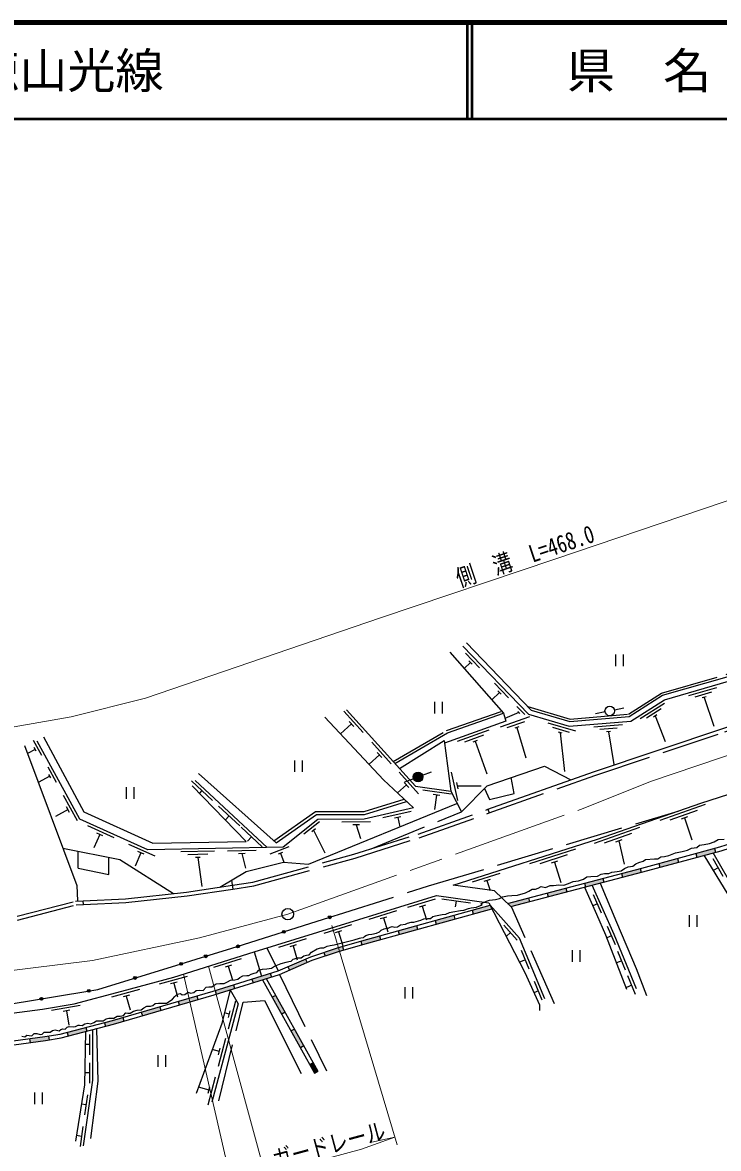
# Model space of a CAD drawing. Units: millimetres at full size, sheet at 1:1000; details may follow other scales. Extents: x 40000 to 680000, y 20000 to 380000.
# Drawn here: x 251574 to 323875, y 263069 to 380000 of the extents above; entities that cross this region are included whole.
import ezdxf
from ezdxf.enums import TextEntityAlignment as Align

# ---------------------------------------------------------------- set-up
doc = ezdxf.new("R2010")
doc.units = ezdxf.units.MM
doc.header["$LTSCALE"] = 1000
doc.linetypes.add('CHAIN', pattern=[18.5, 12, -1.5, 3.5, -1.5])
doc.linetypes.add('DASHED', pattern=[7.5, 6, -1.5])
for name, color, linetype, lineweight in [('M-BGD', 7, 'Continuous', 25), ('M-BMK', 2, 'CHAIN', 13), ('M-BMK-SRVR', 3, 'Continuous', 25), ('M-STR-HTXT', 7, 'Continuous', 13), ('M-TTL', 2, 'Continuous', 140), ('M-TTL-LINE', 7, 'Continuous', 50)]:
    doc.layers.add(name, color=color, linetype=linetype, lineweight=lineweight)
doc.layers.add('M-TTL-TXT', color=7, linetype='Continuous')
doc.styles.add('ＭＳ ゴシック', font='')
doc.styles.get('ＭＳ ゴシック').set_extended_font_data('MS Gothic')

msp = doc.modelspace()

# ---------------------------------------------------------------- hatches: boundary and pattern name
at = {"layer": 'M-BGD'}
for points in [[(292200, 301471, -1), (293134, 301828, -0.41421), (292845, 301182, -0.41421)], [(323569, 293841), (323465, 294227), (321534, 293705), (321639, 293319)], [(319708, 292796), (319604, 293182), (317673, 292660), (317778, 292274)], [(315847, 291753), (315745, 292140), (313811, 291631), (313913, 291244)], [(308110, 289717), (308008, 290104), (306074, 289595), (306176, 289209)], [(311978, 290735), (311877, 291122), (309942, 290613), (310044, 290226)], [(304140, 289087), (301965, 288515), (302307, 288191), (304242, 288700)], [(300339, 287961), (300151, 288324), (298297, 287813), (298404, 287428)], [(283347, 287034, -1), (283633, 287125, -1)], [(296476, 286896), (296369, 287282), (294441, 286750), (294547, 286365)], [(278581, 285523, -1), (278867, 285614, -1)], [(292619, 285833), (292513, 286219), (290585, 285688), (290691, 285302)], [(273815, 284012, -1), (274101, 284103, -1)], [(288763, 284770), (288657, 285156), (287445, 284822), (286726, 284612), (286838, 284228), (287554, 284437)], [(270468, 282982, -0.41421), (270567, 283169, -0.41421), (270754, 283070, -1)], [(284919, 283667), (284806, 284051), (284396, 283931), (282890, 283435), (283015, 283055), (284509, 283547)], [(267908, 282199, -0.41421), (268007, 282386, -0.41421), (268195, 282287, -1)], [(281134, 282379), (280975, 282746), (279141, 281949), (279300, 281582)], [(263126, 280736, -0.41421), (263226, 280923, -0.41421), (263413, 280824, -1)], [(277432, 280876), (277314, 281258), (275403, 280666), (275521, 280284)], [(258313, 279411, -1), (258609, 279461, -0.41421), (258485, 279288, -0.41421)], [(273611, 279692), (273493, 280075), (271582, 279483), (271700, 279101)], [(253382, 278583, -1), (253678, 278632, -0.41421), (253555, 278460, -0.41421)], [(269782, 278535), (269670, 278918), (267751, 278355), (267863, 277971)], [(277875, 278965), (277526, 278770), (278500, 277023), (278849, 277218)], [(265944, 277408), (265832, 277792), (263912, 277229), (264025, 276845)], [(261993, 276666), (260908, 276347), (260079, 276133), (260180, 275745), (261014, 275962), (262106, 276282)], [(258143, 275631), (256207, 275130), (256307, 274742), (258243, 275244)], [(279823, 275471), (279474, 275276), (280448, 273529), (280797, 273724)], [(254283, 274747), (253906, 274686), (252314, 274471), (252367, 274075), (253965, 274290), (254348, 274352)], [(281771, 271977), (281422, 271782), (281915, 270899), (282264, 271093)]]:
    msp.add_hatch(color=256, dxfattribs=at).paths.add_polyline_path(points)

# ---------------------------------------------------------------- linework, layer by layer
for p, q in [((298117, 313533), (297466, 312904)), ((299062, 312987), (297603, 314497)), ((298287, 313357), (297947, 313710)), ((313175, 314359), (313175, 313159)), ((313975, 314359), (313975, 313159)), ((302066, 309876), (300607, 311387)), ((301121, 310423), (300320, 309650)), ((301291, 310247), (300951, 310599)), ((323654, 310906), (320771, 310077)), ((323160, 310452), (321431, 309954)), ((322580, 309973), (322177, 309857)), ((322379, 309915), (323384, 306913)), ((294357, 309454), (294357, 308254)), ((295157, 309454), (295157, 308254)), ((303762, 308121), (302928, 308984)), ((313071, 308612), (314051, 308814)), ((318251, 309297), (315722, 307684)), ((317907, 308721), (316389, 307754)), ((286974, 306256), (284964, 308482)), ((304250, 307889), (301184, 306810)), ((303130, 308344), (301696, 307710)), ((303227, 308243), (303032, 308445)), ((312092, 308410), (311112, 308208)), ((317486, 308098), (317132, 307872)), ((317309, 307985), (318332, 305332)), ((285746, 307168), (284608, 306138)), ((285981, 306908), (285512, 307428)), ((301770, 307458), (295412, 305164)), ((300029, 306511), (296737, 305323)), ((303736, 307390), (301897, 306743)), ((303131, 306859), (302702, 306708)), ((302916, 306784), (303847, 303641)), ((309047, 306399), (306170, 307247)), ((308387, 306281), (306660, 306790)), ((313907, 307064), (310917, 306819)), ((313334, 306716), (311540, 306569)), ((312670, 306360), (312252, 306326)), ((253579, 303873), (252717, 305453)), ((289886, 303031), (287876, 305258)), ((299473, 305991), (297497, 305279)), ((298817, 305436), (298356, 305270)), ((298587, 305353), (299800, 301991)), ((307640, 306188), (307238, 306307)), ((307439, 306248), (307889, 302216)), ((312461, 306343), (313018, 302950)), ((252885, 304519), (252076, 304078)), ((252985, 304335), (252784, 304704)), ((288893, 303683), (288424, 304203)), ((279819, 303369), (279819, 302169)), ((280619, 303369), (280619, 302169)), ((288658, 303943), (287578, 302968)), ((254405, 301731), (253203, 301076)), ((255099, 301085), (254237, 302665)), ((254505, 301547), (254304, 301916)), ((292699, 299916), (290688, 302143)), ((293134, 301828), (294068, 302184)), ((296114, 302145), (296759, 299215)), ((262326, 300593), (262326, 299393)), ((263126, 300593), (263126, 299393)), ((271307, 299217), (269115, 301264)), ((269518, 301298), (276973, 294336)), ((291471, 300829), (290538, 299986)), ((291705, 300569), (291236, 301088)), ((292200, 301471), (291266, 301115)), ((296654, 301086), (296805, 300403)), ((296730, 300744), (299228, 300733)), ((257282, 297081), (255846, 299715)), ((270211, 300240), (269943, 299954)), ((296119, 299851), (293151, 300287)), ((294938, 299721), (294246, 299823)), ((294592, 299772), (294374, 298288)), ((256301, 298255), (254984, 297536)), ((256468, 297947), (256133, 298562)), ((274137, 296574), (271944, 298622)), ((299919, 298297), (300052, 297920)), ((322499, 298781), (317779, 297131)), ((273041, 297598), (272642, 297171)), ((291946, 298070), (289018, 297416)), ((290889, 297526), (290206, 297374)), ((290547, 297450), (290764, 296479)), ((321654, 298168), (318822, 297178)), ((320667, 297505), (320006, 297274)), ((320337, 297390), (321108, 295132)), ((261102, 295332), (258364, 296559)), ((276466, 294399), (274274, 296446)), ((282443, 297005), (280800, 295698)), ((282000, 296269), (281616, 295964)), ((281808, 296116), (282984, 293770)), ((287733, 296991), (284733, 296960)), ((286586, 296679), (285886, 296672)), ((286236, 296676), (286686, 295255)), ((315670, 296394), (310950, 294744)), ((259610, 295672), (258997, 294303)), ((259930, 295528), (259291, 295815)), ((275370, 295423), (274960, 294984)), ((314825, 295781), (311993, 294791)), ((313838, 295118), (313178, 294887)), ((313508, 295003), (314082, 292612)), ((257372, 292164), (257372, 293948)), ((265369, 293421), (262631, 294647)), ((263878, 293760), (263264, 292391)), ((264197, 293617), (263558, 293903)), ((271525, 293931), (268026, 293864)), ((270831, 293618), (268731, 293577)), ((275856, 294015), (272856, 293957)), ((274712, 293693), (274012, 293679)), ((274362, 293686), (274722, 292185)), ((279247, 294386), (277282, 293647)), ((278599, 293822), (278141, 293649)), ((278370, 293736), (278726, 292789)), ((309021, 294144), (304258, 292624)), ((308160, 293554), (305302, 292642)), ((321534, 293705), (321639, 293319)), ((323465, 294227), (323569, 293841)), ((260542, 291529), (260543, 293314)), ((270032, 293302), (269542, 293293)), ((269787, 293298), (270192, 290278)), ((307155, 292919), (306488, 292706)), ((306822, 292812), (307501, 290683)), ((317673, 292660), (317778, 292274)), ((319604, 293182), (319708, 292796)), ((324368, 291318), (323322, 293139)), ((257372, 292164), (260542, 291529)), ((301161, 291637), (298303, 290725)), ((313811, 291631), (313913, 291244)), ((315745, 292140), (315847, 291753)), ((323845, 292229), (323331, 291934)), ((273297, 290945), (273438, 290015)), ((300157, 291001), (299490, 290789)), ((299823, 290895), (300148, 289877)), ((308008, 290104), (308110, 289717)), ((309942, 290613), (310044, 290226)), ((311877, 291122), (311978, 290735)), ((294448, 288967), (291578, 288091)), ((298099, 288547), (295127, 288950)), ((304140, 289087), (304242, 288700)), ((306074, 289595), (306176, 289209)), ((311726, 287506), (310877, 289427)), ((257903, 288400), (257885, 288799)), ((290415, 287734), (287548, 286848)), ((293435, 288344), (292766, 288140)), ((293101, 288242), (293539, 286808)), ((296613, 288749), (296533, 288154)), ((298297, 287813), (298404, 287428)), ((311301, 288467), (310828, 288257)), ((283490, 287080), (284404, 287369)), ((289405, 287108), (288736, 286901)), ((289070, 287005), (289513, 285571)), ((294441, 286750), (294547, 286365)), ((296369, 287282), (296476, 286896)), ((320816, 287303), (320816, 286103)), ((321616, 287303), (321616, 286103)), ((285736, 286288), (282869, 285403)), ((284725, 285662), (284057, 285456)), ((284391, 285559), (284834, 284126)), ((290585, 285688), (290691, 285302)), ((292513, 286219), (292619, 285833)), ((302975, 284699), (301579, 286268)), ((302277, 285483), (301829, 285084)), ((313182, 284208), (312334, 286129)), ((281025, 284833), (278158, 283947)), ((280014, 284207), (279346, 284000)), ((286726, 284612), (286838, 284228)), ((288657, 285156), (288763, 284770)), ((312758, 285168), (312260, 284948)), ((268051, 282243), (270611, 283026)), ((275637, 283482), (276412, 280979)), ((276953, 283889), (278140, 281514)), ((279680, 284103), (280123, 282670)), ((282890, 283435), (283015, 283055)), ((284806, 284051), (284919, 283667)), ((304221, 281696), (303406, 283631)), ((308669, 283669), (308669, 282469)), ((309469, 283669), (309469, 282469)), ((314222, 281593), (313426, 283537)), ((274292, 282747), (271429, 281850)), ((273284, 282117), (272616, 281907)), ((272950, 282012), (273398, 280580)), ((279141, 281949), (279300, 281582)), ((280975, 282746), (281134, 282379)), ((303813, 282663), (303209, 282420)), ((313824, 282565), (313269, 282337)), ((268665, 280932), (265770, 280143)), ((275403, 280666), (275521, 280284)), ((276901, 280711), (282264, 271093)), ((277314, 281258), (277432, 280876)), ((315265, 279045), (314469, 280988)), ((263726, 279585), (260832, 278795)), ((267634, 280340), (266959, 280156)), ((267297, 280248), (267691, 278801)), ((271582, 279483), (271700, 279101)), ((273493, 280075), (273611, 279692)), ((276511, 280591), (281915, 270899)), ((291298, 279828), (291298, 278628)), ((292098, 279828), (292098, 278628)), ((305574, 278485), (304758, 280420)), ((314867, 280017), (314312, 279789)), ((262696, 278993), (262020, 278809)), ((262358, 278901), (262753, 277454)), ((267751, 278355), (267863, 277971)), ((269670, 278918), (269782, 278535)), ((272960, 275496), (273733, 278395)), ((277875, 278965), (277526, 278770)), ((305166, 279453), (304707, 279250)), ((257560, 277906), (254602, 277406)), ((256476, 277418), (255786, 277302)), ((256131, 277360), (256381, 275881)), ((263912, 277229), (264025, 276845)), ((265832, 277792), (265944, 277408)), ((273057, 277023), (272542, 277150)), ((272967, 276685), (273147, 277361)), ((278849, 277218), (278500, 277023)), ((260079, 276133), (260180, 275745)), ((261993, 276666), (262106, 276282)), ((256207, 275130), (256307, 274742)), ((258143, 275631), (258243, 275244)), ((258575, 272803), (258581, 274903)), ((279823, 275471), (279474, 275276)), ((252314, 274471), (252367, 274075)), ((254283, 274747), (254348, 274352)), ((258578, 273853), (258080, 273861)), ((271924, 271609), (272697, 274508)), ((280797, 273724), (280448, 273529)), ((265624, 272759), (265624, 271559)), ((266424, 272759), (266424, 271559)), ((272021, 273136), (271276, 273334)), ((271930, 272797), (272111, 273474)), ((258567, 269859), (258573, 271959)), ((281771, 271977), (281422, 271782)), ((258570, 270909), (258020, 270910)), ((270858, 267612), (271631, 270510)), ((281915, 270899), (282264, 271093)), ((270955, 269138), (269850, 269433)), ((270864, 268800), (271045, 269476)), ((252826, 268873), (252826, 267673)), ((253626, 268873), (253626, 267673)), ((258054, 266563), (258349, 268643)), ((258202, 267603), (257678, 267677)), ((257736, 264324), (257160, 264405)), ((257588, 263284), (257884, 265363))]:
    msp.add_line(p, q, dxfattribs=at)
at = {"layer": 'M-BGD', "linetype": 'DASHED'}
for p, q in [((287793, 294183), (297162, 298017)), ((278279, 281138), (283162, 271131)), ((271981, 268007), (274480, 278247))]:
    msp.add_line(p, q, dxfattribs=at)
for points in [[(300052, 297920), (311021, 301816), (324547, 306330), (344992, 313131), (367511, 320711), (371822, 321853), (375131, 322668), (378164, 323271), (381091, 323798), (384828, 324468), (388064, 324999)], [(304061, 308963), (308450, 307670), (314528, 308168), (317971, 310364), (324680, 312294), (332643, 315659)], [(290096, 303246), (295630, 306461), (301356, 308469)], [(277693, 295003), (282011, 298064), (287066, 298050), (291205, 299355)], [(273378, 290410), (275515, 290735), (286007, 293618), (292665, 295724), (299689, 298215), (299919, 298297)], [(273438, 290015), (275598, 290343), (286121, 293235), (292792, 295344), (299823, 297838), (300052, 297920)], [(284404, 287369), (293736, 290328), (319684, 298115)], [(311576, 290629), (313280, 286586), (315323, 281772), (316390, 278967)], [(241351, 284923), (243804, 284897), (257139, 288365), (257903, 288400)], [(241355, 285323), (243755, 285298), (257079, 288763), (257885, 288799)], [(306852, 278101), (302417, 288087), (302307, 288191)], [(259269, 275509), (259408, 270070), (258620, 264061)]]:
    msp.add_lwpolyline(points, dxfattribs=at)
at = {"layer": 'M-BGD'}
for points in [[(297323, 315220), (304145, 308156), (308373, 306911), (314774, 307436), (318283, 309673), (324931, 311586), (333327, 315133), (325112, 321449)], [(299919, 298297), (310890, 302194), (324420, 306709), (344865, 313510), (361247, 319024)], [(295972, 314607), (301534, 308266), (301770, 307458)], [(297682, 315567), (304413, 308598), (308424, 307417), (314610, 307924), (318075, 310134), (324763, 312058), (332871, 315484)], [(282991, 307865), (289085, 301359), (292183, 298431), (287057, 297284), (282251, 297235), (278645, 294368), (264591, 294098), (257525, 297263), (253104, 305371)], [(285240, 308623), (292394, 300701), (296066, 300162)], [(290267, 303057), (295735, 306233), (301534, 308266)], [(253758, 305815), (257945, 298035), (265117, 294772), (274797, 294949), (269190, 300730)], [(290750, 302523), (295377, 305430), (296066, 300162), (297162, 298017), (299842, 300745), (305790, 302768), (308531, 301356)], [(251765, 304905), (257220, 290379), (257293, 288772)], [(302307, 288191), (300589, 289817), (296300, 290401), (311323, 295193), (322039, 298938), (327870, 300799), (336507, 303259), (342078, 299094), (349354, 294013), (355287, 290163)], [(269859, 302007), (277923, 294798), (282106, 297764), (287112, 297750), (291454, 299119)], [(299562, 300461), (300090, 299311), (302641, 299925), (302337, 301594)], [(272063, 290210), (274809, 291845), (278699, 292791), (281283, 292599), (296705, 298911)], [(301965, 288515), (315917, 292185), (324027, 294379), (329288, 296054), (339217, 299036), (354607, 289322)], [(302307, 288191), (316021, 291798), (324140, 293995), (329406, 295672), (339158, 298600), (341607, 297055)], [(286021, 284747), (286590, 284912), (286724, 284961), (286980, 284991), (287116, 285097), (287238, 285200), (287535, 285295), (287867, 285322), (288363, 285415), (288652, 285576), (288828, 285742), (289133, 285867), (289420, 285933), (289565, 285952), (289752, 286066), (289967, 286107), (290237, 286044), (290523, 286104), (290844, 286289), (291346, 286358), (291577, 286469), (291947, 286562), (292230, 286573), (292944, 286774), (293265, 286908), (293641, 286948), (293965, 286962), (294210, 287152), (294487, 287242), (295167, 287371), (295553, 287393), (295934, 287586), (296288, 287659), (297068, 287799), (297434, 287808), (297913, 288008), (298196, 288074), (298753, 288126), (299323, 288361), (299196, 288467), (299777, 288738), (300100, 288842), (300695, 288917), (301110, 289013), (301428, 289196), (301944, 289323), (302398, 289345), (302992, 289362), (303823, 289625), (304177, 289782), (304535, 289992), (304854, 289996), (305138, 290105), (305439, 290267), (305902, 290171), (306382, 290371), (306740, 290363), (307297, 290434), (307817, 290420), (308284, 290591), (308786, 290778), (309336, 290848), (309856, 291036), (310196, 291285), (310620, 291328), (311314, 291350), (311697, 291539), (312029, 291614), (312488, 291614), (312802, 291753), (313356, 291836), (313758, 291910), (314094, 292137), (314500, 292334), (314968, 292382), (315286, 292639), (315601, 292770), (316042, 292914), (316277, 293067), (317229, 293160), (317573, 293160), (317901, 293357), (318250, 293378), (318713, 293479), (319399, 293780), (320110, 293898), (320641, 294060), (321082, 294252), (321636, 294322), (321916, 294558), (322396, 294636), (322924, 294750), (323409, 294916), (323854, 295164), (324453, 295208)], [(255758, 294272), (261687, 293084), (267273, 289541)], [(322365, 293515), (324845, 289457), (326393, 286691), (327915, 283251)], [(329056, 282979), (324905, 290987), (323306, 293770)], [(257885, 288799), (262267, 288999), (268610, 289685), (273378, 290410)], [(257903, 288400), (262298, 288600), (268662, 289289), (273438, 290015)], [(309957, 290203), (311207, 287408), (312146, 285245), (314303, 279602)], [(315344, 279643), (313033, 285289), (310768, 290417)], [(246583, 273863), (247512, 276734), (253635, 277546), (256937, 278105), (261898, 279397), (267303, 280872), (275637, 283482), (290768, 288157), (294591, 289325), (300012, 288591)], [(250612, 274242), (253906, 274686), (255495, 274945), (260908, 276347), (271375, 279419), (278140, 281514), (281527, 282985), (284396, 283931), (287445, 284822), (300151, 288324)], [(250658, 273844), (253965, 274290), (255577, 274553), (261014, 275962), (271490, 279036), (278279, 281138), (281674, 282613), (284509, 283547), (287554, 284437), (300332, 287959)], [(300012, 288591), (303759, 281358), (305272, 277993), (305272, 277386)], [(305849, 278604), (303195, 284903), (300151, 288324)], [(270612, 283026), (273231, 283827), (283490, 287080)], [(251493, 274733), (251804, 274669), (252026, 274831), (252282, 274797), (252526, 274772), (252773, 275019), (253055, 275011), (253424, 274900), (253621, 274956), (253826, 275139), (254103, 275156), (254440, 275139), (254679, 275335), (254961, 275382), (255375, 275293), (255550, 275425), (255772, 275497), (255994, 275468), (256220, 275660), (256429, 275741), (256922, 275707), (257080, 275720), (257345, 275874), (257494, 275878), (257755, 275835), (258049, 276002), (258361, 276066), (258672, 276019), (258989, 276160), (259250, 276318), (259621, 276335), (259950, 276310), (260270, 276540), (260539, 276608), (261057, 276596), (261403, 276797), (261715, 276814), (262069, 276869), (262308, 277147), (262504, 277130), (262765, 277113), (263106, 277317), (263499, 277424), (263915, 277480), (264176, 277672), (264474, 277860), (264854, 277852), (265127, 277924), (265362, 278142), (265699, 278163), (266516, 278159), (266823, 278343), (267152, 278565), (267395, 278855), (267638, 279090), (267993, 279149), (268142, 279021), (268424, 279064), (268786, 279294), (269025, 279200), (269369, 279253), (269599, 279492), (269953, 279509), (270329, 279488), (270658, 279808), (270918, 279867), (271242, 279846), (271497, 280022), (271693, 280184), (272068, 280193), (272508, 280205), (272875, 280372), (273195, 280564), (273626, 280589), (273955, 280636), (274147, 280828), (274476, 281003), (274884, 281025), (275080, 281038), (275336, 281187), (275622, 281269), (275925, 281350), (276138, 281584), (276501, 281682), (276971, 281729), (277436, 281793), (277765, 282011), (278435, 282284), (278967, 282431), (279223, 282491), (279471, 282508), (279693, 282713), (279842, 282755), (280188, 282871), (280512, 282871), (280807, 283058), (281080, 283156), (281336, 283169), (281609, 283468), (282201, 283793), (282559, 283904), (282866, 283896), (283225, 284096), (283532, 284139), (283955, 284233), (286021, 284747)], [(244310, 277573), (248909, 277831), (259385, 279591), (268051, 282243)], [(273133, 279545), (272274, 276064), (269614, 268788)], [(273133, 279545), (273962, 278090), (271238, 267872)], [(274480, 278247), (276696, 278432), (280537, 270872)], [(258106, 275208), (257996, 269687), (257066, 263813)], [(257899, 263341), (258868, 270160), (258883, 275410)]]:
    msp.add_lwpolyline(points, dxfattribs=at)
for centre, radius in [((312581, 308511), 500), ((292667, 301649), 500), ((283490, 287080), 150), ((278724, 285569), 150), ((273958, 284058), 150), ((270611, 283026), 150), ((268051, 282243), 150), ((263270, 280780), 150), ((258461, 279436), 150), ((253530, 278608), 150)]:
    msp.add_circle(centre, radius, dxfattribs=at)
at = {"layer": 'M-BMK'}
msp.add_lwpolyline([(81590, 288578), (86297, 289405), (91859, 290130), (98150, 290562), (112329, 290998), (124986, 290748), (144604, 289222), (180507, 285275), (206831, 282111), (214422, 281492), (231546, 280802), (247024, 281146), (258832, 282599), (269957, 284932), (279129, 287406), (309552, 298283), (316900, 301223), (372770, 320100), (377780, 321380), (383436, 322402), (389728, 323128), (398942, 323766)], dxfattribs=at)
at = {"layer": 'M-BMK-SRVR'}
msp.add_circle((279129, 287406), 600, dxfattribs=at)
at = {"layer": 'M-STR-HTXT'}
for p, q in [((290499, 263452), (283704, 286214)), ((270892, 281996), (277089, 259239)), ((273474, 258562), (268294, 281182)), ((290266, 264232), (287862, 263735))]:
    msp.add_line(p, q, dxfattribs=at)
for points in [[(76599, 323549), (93040, 324797), (104893, 324537), (115490, 323853), (125613, 322452), (158070, 316380), (207405, 307882), (213572, 306694), (222451, 305655), (229848, 305290), (238599, 305509), (247327, 306257), (256625, 307897), (264355, 309825), (288771, 318164), (306879, 324259), (348601, 338381), (364129, 342953), (373656, 344723), (384466, 346010), (394037, 346231)], [(276801, 260294), (286775, 262983), (290266, 264232)]]:
    msp.add_lwpolyline(points, dxfattribs=at)
at = {"layer": 'M-TTL'}
msp.add_line((680000, 380000), (40000, 380000), dxfattribs=at)
at = {"layer": 'M-TTL-LINE'}
for p, q in [((297750, 380000), (297750, 370000)), ((298250, 380000), (298250, 370000)), ((40000, 370000), (680000, 370000))]:
    msp.add_line(p, q, dxfattribs=at)

# ---------------------------------------------------------------- texts
at = {"layer": 'M-STR-HTXT', "style": 'ＭＳ ゴシック', "width": 0.8}
for s, rotation, p in [('側\u3000溝\u3000L=468.0', 18.625, (304246, 323209)), ('ガードレール', 15.092, (283779, 262015))]:
    msp.add_text(s, height=1833, rotation=rotation, dxfattribs=at).set_placement(p, align=Align.BOTTOM_CENTER)
at = {"layer": 'M-TTL-TXT', "style": 'ＭＳ ゴシック'}
msp.add_text('主要地方道\u3000徳山光線', height=3666, dxfattribs=at).set_placement((216234, 375000), align=Align.MIDDLE_LEFT)
msp.add_text('県\u3000名', height=3666, dxfattribs=at).set_placement((315625, 375000), align=Align.MIDDLE_CENTER)

doc.saveas('drawing.dxf')
